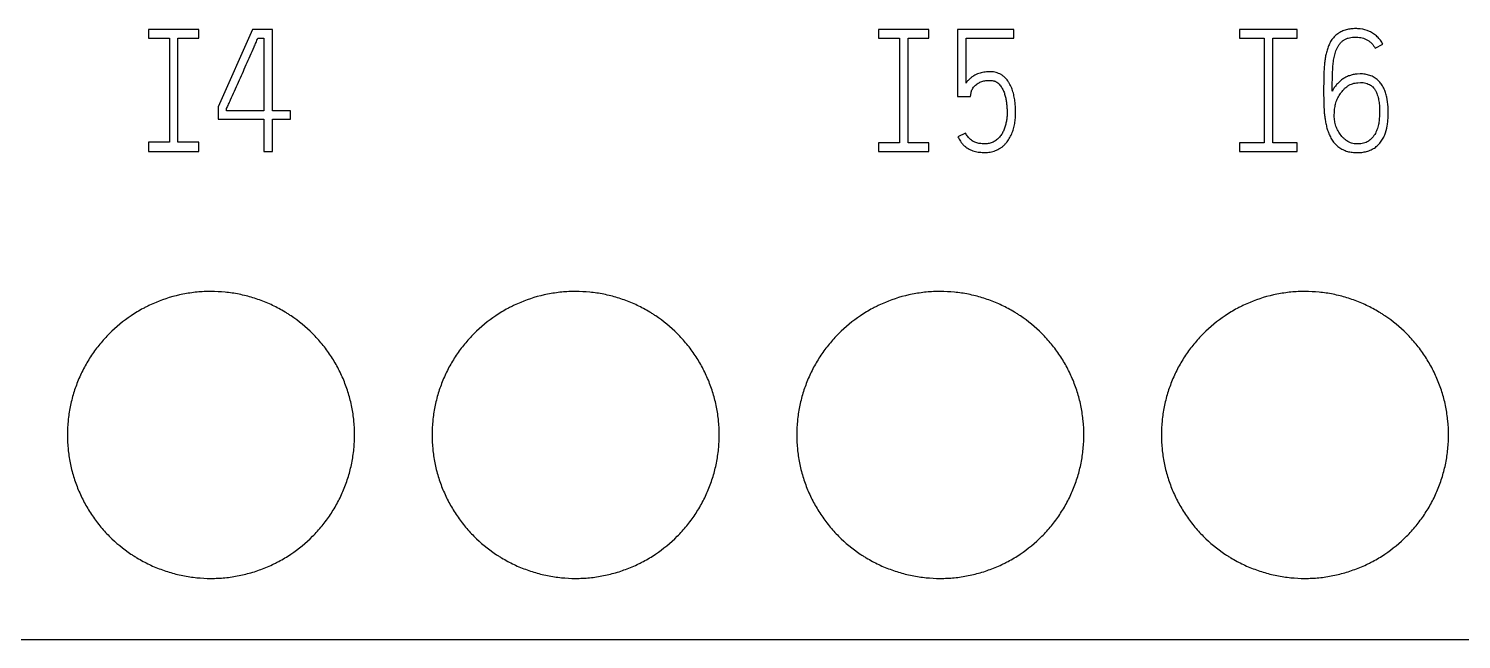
# Model space of a CAD drawing. Extents: x 0 to 420, y 0 to 297.
# Drawn here: x 122.38 to 142.34, y 227.65 to 236.17 of the extents above; entities that cross this region are included whole.
import ezdxf

# ---------------------------------------------------------------- set-up
doc = ezdxf.new("R2010")
doc.units = 0
doc.header["$LTSCALE"] = 23.1
doc.layers.add('10000_FRONT', color=7, linetype='CONTINUOUS')
doc.layers.add('10500_FRONT_LABELING', color=7, linetype='CONTINUOUS')

msp = doc.modelspace()

# ---------------------------------------------------------------- linework, layer by layer
at = {"layer": '10000_FRONT', "color": 7, "linetype": 'CONTINUOUS'}
msp.add_line((89.167, 227.654), (160.667, 227.654), dxfattribs=at)
for points, knots in [([(126.917, 230.504), (126.917, 230.569), (126.913, 230.635), (126.901, 230.764), (126.891, 230.828), (126.866, 230.956), (126.85, 231.019), (126.822, 231.113), (126.812, 231.144), (126.789, 231.206), (126.778, 231.237), (126.74, 231.327), (126.685, 231.445), (126.618, 231.557), (126.564, 231.638), (126.545, 231.665), (126.506, 231.718), (126.486, 231.744), (126.423, 231.82), (126.379, 231.869), (126.241, 232.008), (126.141, 232.091), (126.018, 232.173), (126.004, 232.182), (125.976, 232.2), (125.962, 232.208), (125.92, 232.234), (125.891, 232.25), (125.805, 232.297), (125.746, 232.325), (125.625, 232.375), (125.564, 232.397), (125.47, 232.426), (125.438, 232.435), (125.374, 232.451), (125.342, 232.458), (125.244, 232.478), (125.114, 232.497), (124.984, 232.503), (124.853, 232.504), (124.788, 232.501), (124.689, 232.491), (124.656, 232.487), (124.591, 232.477), (124.429, 232.449), (124.272, 232.402), (124.121, 232.339), (124.091, 232.325), (124.046, 232.304), (124.031, 232.297), (124.002, 232.282), (123.928, 232.244), (123.858, 232.202), (123.696, 232.093), (123.595, 232.01), (123.478, 231.893), (123.455, 231.869), (123.411, 231.821), (123.39, 231.796), (123.328, 231.72), (123.289, 231.668), (123.217, 231.56), (123.183, 231.504), (123.137, 231.417), (123.122, 231.388), (123.094, 231.328), (123.081, 231.298), (123.043, 231.207), (123, 231.085), (122.968, 230.959), (122.949, 230.863), (122.943, 230.831), (122.934, 230.766), (122.93, 230.733), (122.92, 230.635), (122.917, 230.569), (122.917, 230.504)], [0, 0, 0, 0, 0.03125, 0.03125, 0.0625, 0.0625, 0.09375, 0.09375, 0.109375, 0.109375, 0.125, 0.125, 0.15625, 0.1875, 0.1875, 0.203125, 0.203125, 0.21875, 0.21875, 0.25, 0.25, 0.3125, 0.3125, 0.320312, 0.320312, 0.328125, 0.328125, 0.34375, 0.34375, 0.375, 0.375, 0.40625, 0.40625, 0.421875, 0.421875, 0.4375, 0.4375, 0.46875, 0.5, 0.5, 0.53125, 0.53125, 0.546875, 0.546875, 0.5625, 0.625, 0.625, 0.640625, 0.640625, 0.648438, 0.648438, 0.65625, 0.6875, 0.6875, 0.75, 0.75, 0.765625, 0.765625, 0.78125, 0.78125, 0.8125, 0.8125, 0.84375, 0.84375, 0.859375, 0.859375, 0.875, 0.875, 0.90625, 0.9375, 0.9375, 0.953125, 0.953125, 0.96875, 0.96875, 1, 1, 1, 1]), ([(131.997, 230.504), (131.997, 230.569), (131.993, 230.635), (131.981, 230.764), (131.971, 230.828), (131.946, 230.956), (131.93, 231.019), (131.902, 231.113), (131.892, 231.144), (131.869, 231.206), (131.858, 231.237), (131.82, 231.327), (131.765, 231.445), (131.698, 231.557), (131.644, 231.638), (131.625, 231.665), (131.586, 231.718), (131.566, 231.744), (131.503, 231.82), (131.459, 231.869), (131.321, 232.008), (131.221, 232.091), (131.098, 232.173), (131.084, 232.182), (131.056, 232.2), (131.042, 232.208), (131, 232.234), (130.971, 232.25), (130.885, 232.297), (130.826, 232.325), (130.705, 232.375), (130.644, 232.397), (130.55, 232.426), (130.518, 232.435), (130.454, 232.451), (130.422, 232.458), (130.324, 232.478), (130.194, 232.497), (130.064, 232.503), (129.933, 232.504), (129.868, 232.501), (129.769, 232.491), (129.736, 232.487), (129.671, 232.477), (129.509, 232.449), (129.352, 232.402), (129.201, 232.339), (129.171, 232.325), (129.126, 232.304), (129.111, 232.297), (129.082, 232.282), (129.008, 232.244), (128.938, 232.202), (128.776, 232.093), (128.675, 232.01), (128.558, 231.893), (128.535, 231.869), (128.491, 231.821), (128.47, 231.796), (128.408, 231.72), (128.369, 231.668), (128.297, 231.56), (128.263, 231.504), (128.217, 231.417), (128.202, 231.388), (128.174, 231.328), (128.161, 231.298), (128.123, 231.207), (128.08, 231.085), (128.048, 230.959), (128.029, 230.863), (128.023, 230.831), (128.014, 230.766), (128.01, 230.733), (128, 230.635), (127.997, 230.569), (127.997, 230.504)], [0, 0, 0, 0, 0.03125, 0.03125, 0.0625, 0.0625, 0.09375, 0.09375, 0.109375, 0.109375, 0.125, 0.125, 0.15625, 0.1875, 0.1875, 0.203125, 0.203125, 0.21875, 0.21875, 0.25, 0.25, 0.3125, 0.3125, 0.320312, 0.320312, 0.328125, 0.328125, 0.34375, 0.34375, 0.375, 0.375, 0.40625, 0.40625, 0.421875, 0.421875, 0.4375, 0.4375, 0.46875, 0.5, 0.5, 0.53125, 0.53125, 0.546875, 0.546875, 0.5625, 0.625, 0.625, 0.640625, 0.640625, 0.648438, 0.648438, 0.65625, 0.6875, 0.6875, 0.75, 0.75, 0.765625, 0.765625, 0.78125, 0.78125, 0.8125, 0.8125, 0.84375, 0.84375, 0.859375, 0.859375, 0.875, 0.875, 0.90625, 0.9375, 0.9375, 0.953125, 0.953125, 0.96875, 0.96875, 1, 1, 1, 1]), ([(137.077, 230.504), (137.077, 230.569), (137.073, 230.635), (137.061, 230.764), (137.051, 230.828), (137.026, 230.956), (137.01, 231.019), (136.982, 231.113), (136.972, 231.144), (136.949, 231.206), (136.938, 231.237), (136.9, 231.327), (136.845, 231.445), (136.778, 231.557), (136.724, 231.638), (136.705, 231.665), (136.666, 231.718), (136.646, 231.744), (136.583, 231.82), (136.539, 231.869), (136.401, 232.008), (136.301, 232.091), (136.178, 232.173), (136.164, 232.182), (136.136, 232.2), (136.122, 232.208), (136.08, 232.234), (136.051, 232.25), (135.965, 232.297), (135.906, 232.325), (135.785, 232.375), (135.724, 232.397), (135.63, 232.426), (135.598, 232.435), (135.534, 232.451), (135.502, 232.458), (135.404, 232.478), (135.274, 232.497), (135.144, 232.503), (135.013, 232.504), (134.948, 232.501), (134.849, 232.491), (134.816, 232.487), (134.751, 232.477), (134.589, 232.449), (134.432, 232.402), (134.281, 232.339), (134.251, 232.325), (134.206, 232.304), (134.191, 232.297), (134.162, 232.282), (134.088, 232.244), (134.018, 232.202), (133.856, 232.093), (133.755, 232.01), (133.638, 231.893), (133.615, 231.869), (133.571, 231.821), (133.55, 231.796), (133.488, 231.72), (133.449, 231.668), (133.377, 231.56), (133.343, 231.504), (133.297, 231.417), (133.282, 231.388), (133.254, 231.328), (133.241, 231.298), (133.203, 231.207), (133.16, 231.085), (133.128, 230.959), (133.109, 230.863), (133.103, 230.831), (133.094, 230.766), (133.09, 230.733), (133.08, 230.635), (133.077, 230.569), (133.077, 230.504)], [0, 0, 0, 0, 0.03125, 0.03125, 0.0625, 0.0625, 0.09375, 0.09375, 0.109375, 0.109375, 0.125, 0.125, 0.15625, 0.1875, 0.1875, 0.203125, 0.203125, 0.21875, 0.21875, 0.25, 0.25, 0.3125, 0.3125, 0.320312, 0.320312, 0.328125, 0.328125, 0.34375, 0.34375, 0.375, 0.375, 0.40625, 0.40625, 0.421875, 0.421875, 0.4375, 0.4375, 0.46875, 0.5, 0.5, 0.53125, 0.53125, 0.546875, 0.546875, 0.5625, 0.625, 0.625, 0.640625, 0.640625, 0.648438, 0.648438, 0.65625, 0.6875, 0.6875, 0.75, 0.75, 0.765625, 0.765625, 0.78125, 0.78125, 0.8125, 0.8125, 0.84375, 0.84375, 0.859375, 0.859375, 0.875, 0.875, 0.90625, 0.9375, 0.9375, 0.953125, 0.953125, 0.96875, 0.96875, 1, 1, 1, 1]), ([(142.157, 230.504), (142.157, 230.569), (142.153, 230.635), (142.141, 230.764), (142.131, 230.828), (142.106, 230.956), (142.09, 231.019), (142.062, 231.113), (142.052, 231.144), (142.029, 231.206), (142.018, 231.237), (141.98, 231.327), (141.925, 231.445), (141.858, 231.557), (141.804, 231.638), (141.785, 231.665), (141.746, 231.718), (141.726, 231.744), (141.663, 231.82), (141.619, 231.869), (141.481, 232.008), (141.381, 232.091), (141.258, 232.173), (141.244, 232.182), (141.216, 232.2), (141.202, 232.208), (141.16, 232.234), (141.131, 232.25), (141.045, 232.297), (140.986, 232.325), (140.865, 232.375), (140.804, 232.397), (140.71, 232.426), (140.678, 232.435), (140.614, 232.451), (140.582, 232.458), (140.484, 232.478), (140.354, 232.497), (140.224, 232.503), (140.093, 232.504), (140.028, 232.501), (139.929, 232.491), (139.896, 232.487), (139.831, 232.477), (139.669, 232.449), (139.512, 232.402), (139.361, 232.339), (139.331, 232.325), (139.286, 232.304), (139.271, 232.297), (139.242, 232.282), (139.168, 232.244), (139.098, 232.202), (138.936, 232.093), (138.835, 232.01), (138.718, 231.893), (138.695, 231.869), (138.651, 231.821), (138.63, 231.796), (138.568, 231.72), (138.529, 231.668), (138.457, 231.56), (138.423, 231.504), (138.377, 231.417), (138.362, 231.388), (138.334, 231.328), (138.321, 231.298), (138.283, 231.207), (138.24, 231.085), (138.208, 230.959), (138.189, 230.863), (138.183, 230.831), (138.174, 230.766), (138.17, 230.733), (138.16, 230.635), (138.157, 230.569), (138.157, 230.504)], [0, 0, 0, 0, 0.03125, 0.03125, 0.0625, 0.0625, 0.09375, 0.09375, 0.109375, 0.109375, 0.125, 0.125, 0.15625, 0.1875, 0.1875, 0.203125, 0.203125, 0.21875, 0.21875, 0.25, 0.25, 0.3125, 0.3125, 0.320312, 0.320312, 0.328125, 0.328125, 0.34375, 0.34375, 0.375, 0.375, 0.40625, 0.40625, 0.421875, 0.421875, 0.4375, 0.4375, 0.46875, 0.5, 0.5, 0.53125, 0.53125, 0.546875, 0.546875, 0.5625, 0.625, 0.625, 0.640625, 0.640625, 0.648438, 0.648438, 0.65625, 0.6875, 0.6875, 0.75, 0.75, 0.765625, 0.765625, 0.78125, 0.78125, 0.8125, 0.8125, 0.84375, 0.84375, 0.859375, 0.859375, 0.875, 0.875, 0.90625, 0.9375, 0.9375, 0.953125, 0.953125, 0.96875, 0.96875, 1, 1, 1, 1]), ([(122.917, 230.504), (122.917, 230.438), (122.92, 230.372), (122.933, 230.243), (122.942, 230.179), (122.967, 230.051), (122.983, 229.988), (123.011, 229.894), (123.022, 229.863), (123.044, 229.801), (123.056, 229.77), (123.093, 229.68), (123.149, 229.562), (123.215, 229.45), (123.269, 229.369), (123.288, 229.342), (123.327, 229.289), (123.347, 229.263), (123.41, 229.187), (123.454, 229.138), (123.592, 228.999), (123.693, 228.916), (123.815, 228.834), (123.829, 228.825), (123.857, 228.807), (123.871, 228.799), (123.914, 228.773), (123.942, 228.757), (124.029, 228.71), (124.088, 228.682), (124.208, 228.632), (124.27, 228.61), (124.364, 228.581), (124.396, 228.572), (124.459, 228.556), (124.492, 228.549), (124.589, 228.529), (124.719, 228.51), (124.849, 228.504), (124.98, 228.503), (125.046, 228.507), (125.144, 228.516), (125.177, 228.52), (125.242, 228.53), (125.275, 228.536), (125.371, 228.555), (125.435, 228.571), (125.56, 228.609), (125.621, 228.631), (125.712, 228.668), (125.742, 228.682), (125.787, 228.703), (125.802, 228.71), (125.831, 228.725), (125.905, 228.763), (125.975, 228.805), (126.137, 228.914), (126.238, 228.997), (126.355, 229.114), (126.378, 229.138), (126.422, 229.186), (126.443, 229.211), (126.505, 229.287), (126.544, 229.339), (126.616, 229.447), (126.65, 229.503), (126.696, 229.59), (126.711, 229.619), (126.739, 229.679), (126.752, 229.709), (126.79, 229.8), (126.834, 229.922), (126.865, 230.048), (126.884, 230.144), (126.89, 230.176), (126.9, 230.241), (126.904, 230.274), (126.913, 230.372), (126.917, 230.438), (126.917, 230.504)], [0, 0, 0, 0, 0.03125, 0.03125, 0.0625, 0.0625, 0.09375, 0.09375, 0.109375, 0.109375, 0.125, 0.125, 0.15625, 0.1875, 0.1875, 0.203125, 0.203125, 0.21875, 0.21875, 0.25, 0.25, 0.3125, 0.3125, 0.320312, 0.320312, 0.328125, 0.328125, 0.34375, 0.34375, 0.375, 0.375, 0.40625, 0.40625, 0.421875, 0.421875, 0.4375, 0.4375, 0.46875, 0.5, 0.5, 0.53125, 0.53125, 0.546875, 0.546875, 0.5625, 0.5625, 0.59375, 0.59375, 0.625, 0.625, 0.640625, 0.640625, 0.648438, 0.648438, 0.65625, 0.6875, 0.6875, 0.75, 0.75, 0.765625, 0.765625, 0.78125, 0.78125, 0.8125, 0.8125, 0.84375, 0.84375, 0.859375, 0.859375, 0.875, 0.875, 0.90625, 0.9375, 0.9375, 0.953125, 0.953125, 0.96875, 0.96875, 1, 1, 1, 1]), ([(127.997, 230.504), (127.997, 230.438), (128, 230.372), (128.013, 230.243), (128.022, 230.179), (128.047, 230.051), (128.063, 229.988), (128.091, 229.894), (128.102, 229.863), (128.124, 229.801), (128.136, 229.77), (128.173, 229.68), (128.229, 229.562), (128.295, 229.45), (128.349, 229.369), (128.368, 229.342), (128.407, 229.289), (128.427, 229.263), (128.49, 229.187), (128.534, 229.138), (128.672, 228.999), (128.773, 228.916), (128.895, 228.834), (128.909, 228.825), (128.937, 228.807), (128.951, 228.799), (128.994, 228.773), (129.022, 228.757), (129.109, 228.71), (129.168, 228.682), (129.288, 228.632), (129.35, 228.61), (129.444, 228.581), (129.476, 228.572), (129.539, 228.556), (129.572, 228.549), (129.669, 228.529), (129.799, 228.51), (129.929, 228.504), (130.06, 228.503), (130.126, 228.507), (130.224, 228.516), (130.257, 228.52), (130.322, 228.53), (130.355, 228.536), (130.451, 228.555), (130.515, 228.571), (130.64, 228.609), (130.701, 228.631), (130.792, 228.668), (130.822, 228.682), (130.867, 228.703), (130.882, 228.71), (130.911, 228.725), (130.985, 228.763), (131.055, 228.805), (131.217, 228.914), (131.318, 228.997), (131.435, 229.114), (131.458, 229.138), (131.502, 229.186), (131.523, 229.211), (131.585, 229.287), (131.624, 229.339), (131.696, 229.447), (131.73, 229.503), (131.776, 229.59), (131.791, 229.619), (131.819, 229.679), (131.832, 229.709), (131.87, 229.8), (131.914, 229.922), (131.945, 230.048), (131.964, 230.144), (131.97, 230.176), (131.98, 230.241), (131.984, 230.274), (131.993, 230.372), (131.997, 230.438), (131.997, 230.504)], [0, 0, 0, 0, 0.03125, 0.03125, 0.0625, 0.0625, 0.09375, 0.09375, 0.109375, 0.109375, 0.125, 0.125, 0.15625, 0.1875, 0.1875, 0.203125, 0.203125, 0.21875, 0.21875, 0.25, 0.25, 0.3125, 0.3125, 0.320312, 0.320312, 0.328125, 0.328125, 0.34375, 0.34375, 0.375, 0.375, 0.40625, 0.40625, 0.421875, 0.421875, 0.4375, 0.4375, 0.46875, 0.5, 0.5, 0.53125, 0.53125, 0.546875, 0.546875, 0.5625, 0.5625, 0.59375, 0.59375, 0.625, 0.625, 0.640625, 0.640625, 0.648438, 0.648438, 0.65625, 0.6875, 0.6875, 0.75, 0.75, 0.765625, 0.765625, 0.78125, 0.78125, 0.8125, 0.8125, 0.84375, 0.84375, 0.859375, 0.859375, 0.875, 0.875, 0.90625, 0.9375, 0.9375, 0.953125, 0.953125, 0.96875, 0.96875, 1, 1, 1, 1]), ([(133.077, 230.504), (133.077, 230.438), (133.08, 230.372), (133.093, 230.243), (133.102, 230.179), (133.127, 230.051), (133.143, 229.988), (133.171, 229.894), (133.182, 229.863), (133.204, 229.801), (133.216, 229.77), (133.253, 229.68), (133.309, 229.562), (133.375, 229.45), (133.429, 229.369), (133.448, 229.342), (133.487, 229.289), (133.507, 229.263), (133.57, 229.187), (133.614, 229.138), (133.752, 228.999), (133.853, 228.916), (133.975, 228.834), (133.989, 228.825), (134.017, 228.807), (134.031, 228.799), (134.074, 228.773), (134.102, 228.757), (134.189, 228.71), (134.248, 228.682), (134.368, 228.632), (134.43, 228.61), (134.524, 228.581), (134.556, 228.572), (134.619, 228.556), (134.652, 228.549), (134.749, 228.529), (134.879, 228.51), (135.009, 228.504), (135.14, 228.503), (135.206, 228.507), (135.304, 228.516), (135.337, 228.52), (135.402, 228.53), (135.435, 228.536), (135.531, 228.555), (135.595, 228.571), (135.72, 228.609), (135.781, 228.631), (135.872, 228.668), (135.902, 228.682), (135.947, 228.703), (135.962, 228.71), (135.991, 228.725), (136.065, 228.763), (136.135, 228.805), (136.297, 228.914), (136.398, 228.997), (136.515, 229.114), (136.538, 229.138), (136.582, 229.186), (136.603, 229.211), (136.665, 229.287), (136.704, 229.339), (136.776, 229.447), (136.81, 229.503), (136.856, 229.59), (136.871, 229.619), (136.899, 229.679), (136.912, 229.709), (136.95, 229.8), (136.994, 229.922), (137.025, 230.048), (137.044, 230.144), (137.05, 230.176), (137.06, 230.241), (137.064, 230.274), (137.073, 230.372), (137.077, 230.438), (137.077, 230.504)], [0, 0, 0, 0, 0.03125, 0.03125, 0.0625, 0.0625, 0.09375, 0.09375, 0.109375, 0.109375, 0.125, 0.125, 0.15625, 0.1875, 0.1875, 0.203125, 0.203125, 0.21875, 0.21875, 0.25, 0.25, 0.3125, 0.3125, 0.320312, 0.320312, 0.328125, 0.328125, 0.34375, 0.34375, 0.375, 0.375, 0.40625, 0.40625, 0.421875, 0.421875, 0.4375, 0.4375, 0.46875, 0.5, 0.5, 0.53125, 0.53125, 0.546875, 0.546875, 0.5625, 0.5625, 0.59375, 0.59375, 0.625, 0.625, 0.640625, 0.640625, 0.648438, 0.648438, 0.65625, 0.6875, 0.6875, 0.75, 0.75, 0.765625, 0.765625, 0.78125, 0.78125, 0.8125, 0.8125, 0.84375, 0.84375, 0.859375, 0.859375, 0.875, 0.875, 0.90625, 0.9375, 0.9375, 0.953125, 0.953125, 0.96875, 0.96875, 1, 1, 1, 1]), ([(138.157, 230.504), (138.157, 230.438), (138.16, 230.372), (138.173, 230.243), (138.182, 230.179), (138.207, 230.051), (138.223, 229.988), (138.251, 229.894), (138.262, 229.863), (138.284, 229.801), (138.296, 229.77), (138.333, 229.68), (138.389, 229.562), (138.455, 229.45), (138.509, 229.369), (138.528, 229.342), (138.567, 229.289), (138.587, 229.263), (138.65, 229.187), (138.694, 229.138), (138.832, 228.999), (138.933, 228.916), (139.055, 228.834), (139.069, 228.825), (139.097, 228.807), (139.111, 228.799), (139.154, 228.773), (139.182, 228.757), (139.269, 228.71), (139.328, 228.682), (139.448, 228.632), (139.51, 228.61), (139.604, 228.581), (139.636, 228.572), (139.699, 228.556), (139.732, 228.549), (139.829, 228.529), (139.959, 228.51), (140.089, 228.504), (140.22, 228.503), (140.286, 228.507), (140.384, 228.516), (140.417, 228.52), (140.482, 228.53), (140.515, 228.536), (140.611, 228.555), (140.675, 228.571), (140.8, 228.609), (140.861, 228.631), (140.952, 228.668), (140.982, 228.682), (141.027, 228.703), (141.042, 228.71), (141.071, 228.725), (141.145, 228.763), (141.215, 228.805), (141.377, 228.914), (141.478, 228.997), (141.595, 229.114), (141.618, 229.138), (141.662, 229.186), (141.683, 229.211), (141.745, 229.287), (141.784, 229.339), (141.856, 229.447), (141.89, 229.503), (141.936, 229.59), (141.951, 229.619), (141.979, 229.679), (141.992, 229.709), (142.03, 229.8), (142.074, 229.922), (142.105, 230.048), (142.124, 230.144), (142.13, 230.176), (142.14, 230.241), (142.144, 230.274), (142.153, 230.372), (142.157, 230.438), (142.157, 230.504)], [0, 0, 0, 0, 0.03125, 0.03125, 0.0625, 0.0625, 0.09375, 0.09375, 0.109375, 0.109375, 0.125, 0.125, 0.15625, 0.1875, 0.1875, 0.203125, 0.203125, 0.21875, 0.21875, 0.25, 0.25, 0.3125, 0.3125, 0.320312, 0.320312, 0.328125, 0.328125, 0.34375, 0.34375, 0.375, 0.375, 0.40625, 0.40625, 0.421875, 0.421875, 0.4375, 0.4375, 0.46875, 0.5, 0.5, 0.53125, 0.53125, 0.546875, 0.546875, 0.5625, 0.5625, 0.59375, 0.59375, 0.625, 0.625, 0.640625, 0.640625, 0.648438, 0.648438, 0.65625, 0.6875, 0.6875, 0.75, 0.75, 0.765625, 0.765625, 0.78125, 0.78125, 0.8125, 0.8125, 0.84375, 0.84375, 0.859375, 0.859375, 0.875, 0.875, 0.90625, 0.9375, 0.9375, 0.953125, 0.953125, 0.96875, 0.96875, 1, 1, 1, 1])]:
    msp.add_open_spline(points, degree=3, knots=knots, dxfattribs=at)
at = {"layer": '10500_FRONT_LABELING', "color": 7, "linetype": 'CONTINUOUS'}
for p, q in [((124.047, 236.154), (124.047, 236.034)), ((124.747, 236.154), (124.047, 236.154)), ((124.747, 236.034), (124.747, 236.154)), ((125.493, 236.154), (125.017, 235.078)), ((125.773, 236.154), (125.493, 236.154)), ((125.773, 235.022), (125.773, 236.154)), ((134.217, 236.154), (134.217, 236.034)), ((134.917, 236.154), (134.217, 236.154)), ((134.917, 236.034), (134.917, 236.154)), ((135.317, 236.154), (135.317, 235.22)), ((136.102, 236.154), (135.317, 236.154)), ((136.102, 236.036), (136.102, 236.154)), ((139.247, 236.154), (139.247, 236.034)), ((140.047, 236.154), (139.247, 236.154)), ((140.047, 236.034), (140.047, 236.154)), ((124.047, 236.034), (124.337, 236.034)), ((124.337, 236.034), (124.337, 234.584)), ((124.457, 234.584), (124.457, 236.034)), ((124.457, 236.034), (124.747, 236.034)), ((125.571, 236.036), (125.653, 236.036)), ((125.653, 236.036), (125.653, 235.022)), ((134.217, 236.034), (134.507, 236.034)), ((134.507, 236.034), (134.507, 234.574)), ((134.627, 234.574), (134.627, 236.034)), ((134.627, 236.034), (134.917, 236.034)), ((135.435, 235.408), (135.435, 236.036)), ((135.435, 236.036), (136.102, 236.036)), ((139.247, 236.034), (139.587, 236.034)), ((139.587, 236.034), (139.587, 234.574)), ((139.707, 234.574), (139.707, 236.034)), ((139.707, 236.034), (140.047, 236.034)), ((141.133, 235.894), (141.242, 235.951)), ((140.926, 235.536), (140.883, 235.533)), ((140.893, 235.413), (140.931, 235.416)), ((135.317, 235.22), (135.496, 235.22)), ((135.496, 235.22), (135.505, 235.272)), ((125.017, 235.078), (125.017, 234.904)), ((125.135, 235.022), (125.135, 235.052)), ((125.653, 235.022), (125.135, 235.022)), ((126.023, 235.022), (125.773, 235.022)), ((126.023, 234.904), (126.023, 235.022)), ((125.017, 234.904), (125.653, 234.904)), ((125.653, 234.904), (125.653, 234.454)), ((125.773, 234.454), (125.773, 234.904)), ((125.773, 234.904), (126.023, 234.904)), ((124.047, 234.584), (124.047, 234.454)), ((124.337, 234.584), (124.047, 234.584)), ((124.747, 234.584), (124.457, 234.584)), ((124.747, 234.454), (124.747, 234.584)), ((134.217, 234.574), (134.217, 234.454)), ((134.507, 234.574), (134.217, 234.574)), ((134.917, 234.574), (134.627, 234.574)), ((134.917, 234.454), (134.917, 234.574)), ((135.43, 234.711), (135.321, 234.661)), ((139.247, 234.574), (139.247, 234.454)), ((139.587, 234.574), (139.247, 234.574)), ((140.047, 234.574), (139.707, 234.574)), ((140.047, 234.454), (140.047, 234.574)), ((124.047, 234.454), (124.747, 234.454)), ((125.653, 234.454), (125.773, 234.454)), ((134.217, 234.454), (134.917, 234.454)), ((139.247, 234.454), (140.047, 234.454))]:
    msp.add_line(p, q, dxfattribs=at)
for points, knots in [([(141.242, 235.951), (141.232, 235.97), (141.22, 235.989), (141.194, 236.024), (141.18, 236.04), (141.147, 236.071), (141.13, 236.085), (141.094, 236.109), (141.075, 236.119), (141.014, 236.147), (140.972, 236.158), (140.906, 236.167), (140.884, 236.168), (140.84, 236.168), (140.818, 236.167), (140.785, 236.163), (140.775, 236.161), (140.753, 236.158), (140.742, 236.155), (140.71, 236.147), (140.689, 236.139), (140.659, 236.125), (140.65, 236.12), (140.631, 236.109), (140.621, 236.103), (140.595, 236.083), (140.578, 236.069), (140.556, 236.045), (140.549, 236.036), (140.535, 236.019), (140.529, 236.01), (140.511, 235.982), (140.501, 235.963), (140.487, 235.933), (140.483, 235.923), (140.476, 235.902), (140.472, 235.892), (140.462, 235.861), (140.456, 235.839), (140.447, 235.797), (140.443, 235.776), (140.436, 235.733), (140.433, 235.712), (140.428, 235.669), (140.426, 235.647), (140.423, 235.604), (140.422, 235.582), (140.42, 235.539), (140.419, 235.517), (140.418, 235.473), (140.418, 235.452), (140.417, 235.386), (140.417, 235.343), (140.417, 235.256), (140.417, 235.213), (140.419, 235.126), (140.42, 235.082), (140.424, 235.018), (140.426, 234.996), (140.43, 234.953), (140.433, 234.931), (140.44, 234.889), (140.443, 234.867), (140.452, 234.824), (140.457, 234.803), (140.469, 234.761), (140.476, 234.739), (140.488, 234.708), (140.492, 234.697), (140.501, 234.677), (140.506, 234.667), (140.521, 234.637), (140.533, 234.618), (140.553, 234.59), (140.56, 234.581), (140.574, 234.564), (140.582, 234.556), (140.606, 234.533), (140.623, 234.519), (140.651, 234.5), (140.661, 234.494), (140.681, 234.483), (140.691, 234.478), (140.722, 234.464), (140.743, 234.457), (140.776, 234.45), (140.787, 234.447), (140.81, 234.444), (140.843, 234.44), (140.877, 234.439), (140.91, 234.44), (140.922, 234.44), (140.944, 234.442), (140.955, 234.444), (140.989, 234.449), (141.011, 234.454), (141.043, 234.464), (141.054, 234.468), (141.074, 234.476), (141.085, 234.481), (141.115, 234.497), (141.133, 234.509), (141.159, 234.53), (141.168, 234.538), (141.184, 234.553), (141.192, 234.562), (141.214, 234.587), (141.227, 234.606), (141.249, 234.644), (141.259, 234.665), (141.284, 234.727), (141.295, 234.77), (141.306, 234.836), (141.309, 234.858), (141.314, 234.903), (141.315, 234.925), (141.317, 234.969), (141.317, 234.991), (141.317, 235.035), (141.316, 235.057), (141.312, 235.123), (141.307, 235.167), (141.293, 235.233), (141.287, 235.255), (141.273, 235.297), (141.264, 235.318), (141.249, 235.348), (141.244, 235.358), (141.232, 235.378), (141.226, 235.387), (141.206, 235.414), (141.192, 235.431), (141.167, 235.454), (141.158, 235.462), (141.14, 235.476), (141.131, 235.482), (141.102, 235.499), (141.081, 235.508), (141.049, 235.519), (141.038, 235.522), (141.016, 235.528), (141.005, 235.53), (140.983, 235.533), (140.972, 235.535), (140.949, 235.536), (140.937, 235.536), (140.926, 235.536)], [0, 0, 0, 0, 0.015625, 0.015625, 0.03125, 0.03125, 0.046875, 0.046875, 0.0625, 0.0625, 0.09375, 0.09375, 0.109375, 0.109375, 0.125, 0.125, 0.132812, 0.132812, 0.140625, 0.140625, 0.15625, 0.15625, 0.164062, 0.164062, 0.171875, 0.171875, 0.1875, 0.1875, 0.195312, 0.195312, 0.203125, 0.203125, 0.21875, 0.21875, 0.226562, 0.226562, 0.234375, 0.234375, 0.25, 0.25, 0.265625, 0.265625, 0.28125, 0.28125, 0.296875, 0.296875, 0.3125, 0.3125, 0.328125, 0.328125, 0.34375, 0.34375, 0.375, 0.375, 0.40625, 0.40625, 0.4375, 0.4375, 0.453125, 0.453125, 0.46875, 0.46875, 0.484375, 0.484375, 0.5, 0.5, 0.515625, 0.515625, 0.523438, 0.523438, 0.53125, 0.53125, 0.546875, 0.546875, 0.554688, 0.554688, 0.5625, 0.5625, 0.578125, 0.578125, 0.585938, 0.585938, 0.59375, 0.59375, 0.609375, 0.609375, 0.617188, 0.617188, 0.625, 0.640625, 0.640625, 0.648438, 0.648438, 0.65625, 0.65625, 0.671875, 0.671875, 0.679688, 0.679688, 0.6875, 0.6875, 0.703125, 0.703125, 0.710938, 0.710938, 0.71875, 0.71875, 0.734375, 0.734375, 0.75, 0.75, 0.78125, 0.78125, 0.796875, 0.796875, 0.8125, 0.8125, 0.828125, 0.828125, 0.84375, 0.84375, 0.875, 0.875, 0.890625, 0.890625, 0.90625, 0.90625, 0.914062, 0.914062, 0.921875, 0.921875, 0.9375, 0.9375, 0.945312, 0.945312, 0.953125, 0.953125, 0.96875, 0.96875, 0.976562, 0.976562, 0.984375, 0.984375, 0.992188, 0.992188, 1, 1, 1, 1]), ([(125.135, 235.052), (125.139, 235.063), (125.144, 235.073), (125.153, 235.093), (125.158, 235.103), (125.171, 235.134), (125.181, 235.155), (125.208, 235.216), (125.226, 235.257), (125.263, 235.339), (125.281, 235.38), (125.317, 235.462), (125.336, 235.503), (125.372, 235.584), (125.39, 235.625), (125.427, 235.707), (125.445, 235.748), (125.481, 235.83), (125.499, 235.871), (125.526, 235.933), (125.535, 235.954), (125.553, 235.995), (125.562, 236.015), (125.571, 236.036)], [0, 0, 0, 0, 0.03125, 0.03125, 0.0625, 0.0625, 0.125, 0.125, 0.25, 0.25, 0.375, 0.375, 0.5, 0.5, 0.625, 0.625, 0.75, 0.75, 0.875, 0.875, 0.9375, 0.9375, 1, 1, 1, 1]), ([(140.537, 235.298), (140.537, 235.35), (140.537, 235.402), (140.539, 235.48), (140.54, 235.506), (140.542, 235.558), (140.543, 235.584), (140.546, 235.636), (140.548, 235.662), (140.554, 235.713), (140.558, 235.739), (140.568, 235.79), (140.575, 235.815), (140.586, 235.852), (140.591, 235.865), (140.601, 235.889), (140.606, 235.901), (140.619, 235.924), (140.626, 235.935), (140.641, 235.956), (140.649, 235.966), (140.668, 235.986), (140.678, 235.994), (140.699, 236.01), (140.71, 236.016), (140.728, 236.025), (140.734, 236.028), (140.746, 236.032), (140.753, 236.034), (140.772, 236.04), (140.784, 236.043), (140.81, 236.047), (140.824, 236.048), (140.85, 236.05), (140.863, 236.05), (140.902, 236.049), (140.928, 236.045), (140.967, 236.035), (140.98, 236.031), (141.004, 236.021), (141.016, 236.015), (141.039, 236.002), (141.05, 235.994), (141.07, 235.978), (141.08, 235.969), (141.098, 235.95), (141.106, 235.939), (141.121, 235.918), (141.128, 235.906), (141.133, 235.894)], [0, 0, 0, 0, 0.125, 0.125, 0.1875, 0.1875, 0.25, 0.25, 0.3125, 0.3125, 0.375, 0.375, 0.4375, 0.4375, 0.46875, 0.46875, 0.5, 0.5, 0.53125, 0.53125, 0.5625, 0.5625, 0.59375, 0.59375, 0.625, 0.625, 0.640625, 0.640625, 0.65625, 0.65625, 0.6875, 0.6875, 0.71875, 0.71875, 0.75, 0.75, 0.8125, 0.8125, 0.84375, 0.84375, 0.875, 0.875, 0.90625, 0.90625, 0.9375, 0.9375, 0.96875, 0.96875, 1, 1, 1, 1]), ([(135.321, 234.661), (135.332, 234.639), (135.343, 234.617), (135.364, 234.587), (135.371, 234.577), (135.387, 234.558), (135.395, 234.549), (135.413, 234.532), (135.423, 234.524), (135.443, 234.51), (135.453, 234.503), (135.474, 234.49), (135.485, 234.484), (135.507, 234.474), (135.519, 234.469), (135.543, 234.461), (135.555, 234.458), (135.579, 234.452), (135.591, 234.449), (135.615, 234.446), (135.628, 234.445), (135.653, 234.443), (135.665, 234.443), (135.69, 234.442), (135.703, 234.442), (135.728, 234.442), (135.74, 234.443), (135.765, 234.446), (135.777, 234.448), (135.802, 234.453), (135.814, 234.457), (135.85, 234.468), (135.873, 234.478), (135.905, 234.497), (135.916, 234.504), (135.936, 234.518), (135.946, 234.526), (135.965, 234.543), (135.974, 234.551), (135.991, 234.57), (135.999, 234.579), (136.022, 234.609), (136.035, 234.63), (136.059, 234.673), (136.069, 234.696), (136.088, 234.743), (136.095, 234.766), (136.108, 234.814), (136.113, 234.838), (136.12, 234.887), (136.122, 234.912), (136.125, 234.961), (136.126, 234.986), (136.125, 235.036), (136.123, 235.085), (136.119, 235.134), (136.112, 235.183), (136.108, 235.208), (136.098, 235.257), (136.091, 235.281), (136.076, 235.328), (136.067, 235.351), (136.05, 235.385), (136.044, 235.396), (136.032, 235.418), (136.025, 235.428), (136.003, 235.459), (135.987, 235.477), (135.964, 235.498), (135.959, 235.502), (135.949, 235.51), (135.944, 235.514), (135.928, 235.524), (135.917, 235.531), (135.895, 235.542), (135.883, 235.547), (135.859, 235.555), (135.847, 235.558), (135.822, 235.563), (135.81, 235.564), (135.785, 235.566), (135.772, 235.567), (135.747, 235.566), (135.734, 235.566), (135.71, 235.564), (135.697, 235.562), (135.672, 235.558), (135.66, 235.556), (135.636, 235.55), (135.624, 235.546), (135.6, 235.538), (135.588, 235.533), (135.565, 235.523), (135.554, 235.517), (135.533, 235.504), (135.522, 235.497), (135.502, 235.482), (135.493, 235.473), (135.475, 235.456), (135.466, 235.447), (135.449, 235.429), (135.442, 235.419), (135.435, 235.408)], [0, 0, 0, 0, 0.03125, 0.03125, 0.046875, 0.046875, 0.0625, 0.0625, 0.078125, 0.078125, 0.09375, 0.09375, 0.109375, 0.109375, 0.125, 0.125, 0.140625, 0.140625, 0.15625, 0.15625, 0.171875, 0.171875, 0.1875, 0.1875, 0.203125, 0.203125, 0.21875, 0.21875, 0.234375, 0.234375, 0.25, 0.25, 0.28125, 0.28125, 0.296875, 0.296875, 0.3125, 0.3125, 0.328125, 0.328125, 0.34375, 0.34375, 0.375, 0.375, 0.40625, 0.40625, 0.4375, 0.4375, 0.46875, 0.46875, 0.5, 0.5, 0.53125, 0.53125, 0.5625, 0.59375, 0.59375, 0.625, 0.625, 0.65625, 0.65625, 0.6875, 0.6875, 0.703125, 0.703125, 0.71875, 0.71875, 0.75, 0.75, 0.757812, 0.757812, 0.765625, 0.765625, 0.78125, 0.78125, 0.796875, 0.796875, 0.8125, 0.8125, 0.828125, 0.828125, 0.84375, 0.84375, 0.859375, 0.859375, 0.875, 0.875, 0.890625, 0.890625, 0.90625, 0.90625, 0.921875, 0.921875, 0.9375, 0.9375, 0.953125, 0.953125, 0.96875, 0.96875, 0.984375, 0.984375, 1, 1, 1, 1]), ([(140.883, 235.533), (140.865, 235.532), (140.847, 235.53), (140.811, 235.523), (140.793, 235.518), (140.767, 235.509), (140.759, 235.506), (140.742, 235.499), (140.733, 235.495), (140.709, 235.482), (140.694, 235.473), (140.671, 235.457), (140.664, 235.451), (140.65, 235.439), (140.643, 235.433), (140.623, 235.414), (140.611, 235.401), (140.592, 235.381), (140.586, 235.374), (140.575, 235.36), (140.569, 235.353), (140.554, 235.33), (140.545, 235.314), (140.537, 235.298)], [0, 0, 0, 0, 0.125, 0.125, 0.25, 0.25, 0.3125, 0.3125, 0.375, 0.375, 0.5, 0.5, 0.5625, 0.5625, 0.625, 0.625, 0.75, 0.75, 0.8125, 0.8125, 0.875, 0.875, 1, 1, 1, 1]), ([(135.505, 235.272), (135.506, 235.277), (135.507, 235.281), (135.51, 235.291), (135.511, 235.295), (135.516, 235.309), (135.519, 235.318), (135.529, 235.334), (135.534, 235.342), (135.546, 235.357), (135.552, 235.365), (135.565, 235.378), (135.573, 235.385), (135.588, 235.396), (135.596, 235.401), (135.621, 235.416), (135.638, 235.425), (135.665, 235.434), (135.675, 235.436), (135.693, 235.44), (135.703, 235.442), (135.731, 235.445), (135.75, 235.447), (135.779, 235.446), (135.789, 235.445), (135.808, 235.443), (135.817, 235.441), (135.831, 235.437), (135.836, 235.435), (135.845, 235.432), (135.849, 235.43), (135.862, 235.423), (135.87, 235.418), (135.885, 235.406), (135.892, 235.399), (135.905, 235.385), (135.911, 235.378), (135.922, 235.362), (135.928, 235.355), (135.938, 235.338), (135.942, 235.33), (135.955, 235.304), (135.963, 235.287), (135.975, 235.251), (135.98, 235.233), (135.989, 235.196), (135.993, 235.177), (135.998, 235.14), (136, 235.121), (136.004, 235.083), (136.005, 235.064), (136.007, 235.027), (136.008, 235.008), (136.007, 234.97), (136.007, 234.951), (136.003, 234.914), (136.001, 234.895), (135.994, 234.857), (135.99, 234.839), (135.98, 234.802), (135.974, 234.784), (135.964, 234.757), (135.96, 234.748), (135.952, 234.731), (135.948, 234.723), (135.934, 234.698), (135.924, 234.682), (135.906, 234.659), (135.9, 234.652), (135.886, 234.638), (135.879, 234.631), (135.865, 234.619), (135.858, 234.613), (135.842, 234.602), (135.834, 234.597), (135.808, 234.583), (135.791, 234.576), (135.763, 234.568), (135.754, 234.566), (135.735, 234.564), (135.725, 234.563), (135.706, 234.562), (135.696, 234.562), (135.677, 234.562), (135.668, 234.563), (135.648, 234.564), (135.639, 234.565), (135.62, 234.567), (135.61, 234.569), (135.582, 234.575), (135.564, 234.581), (135.538, 234.594), (135.53, 234.598), (135.514, 234.609), (135.506, 234.614), (135.491, 234.626), (135.484, 234.632), (135.471, 234.646), (135.464, 234.654), (135.447, 234.677), (135.438, 234.693), (135.43, 234.711)], [0, 0, 0, 0, 0.007812, 0.007812, 0.015625, 0.015625, 0.03125, 0.03125, 0.046875, 0.046875, 0.0625, 0.0625, 0.078125, 0.078125, 0.09375, 0.09375, 0.125, 0.125, 0.140625, 0.140625, 0.15625, 0.15625, 0.1875, 0.1875, 0.203125, 0.203125, 0.21875, 0.21875, 0.226562, 0.226562, 0.234375, 0.234375, 0.25, 0.25, 0.265625, 0.265625, 0.28125, 0.28125, 0.296875, 0.296875, 0.3125, 0.3125, 0.34375, 0.34375, 0.375, 0.375, 0.40625, 0.40625, 0.4375, 0.4375, 0.46875, 0.46875, 0.5, 0.5, 0.53125, 0.53125, 0.5625, 0.5625, 0.59375, 0.59375, 0.625, 0.625, 0.640625, 0.640625, 0.65625, 0.65625, 0.6875, 0.6875, 0.703125, 0.703125, 0.71875, 0.71875, 0.734375, 0.734375, 0.75, 0.75, 0.78125, 0.78125, 0.796875, 0.796875, 0.8125, 0.8125, 0.828125, 0.828125, 0.84375, 0.84375, 0.859375, 0.859375, 0.875, 0.875, 0.90625, 0.90625, 0.921875, 0.921875, 0.9375, 0.9375, 0.953125, 0.953125, 0.96875, 0.96875, 1, 1, 1, 1]), ([(140.931, 235.416), (140.943, 235.416), (140.955, 235.416), (140.98, 235.413), (140.992, 235.41), (141.016, 235.404), (141.028, 235.4), (141.05, 235.391), (141.061, 235.385), (141.076, 235.375), (141.081, 235.371), (141.091, 235.363), (141.096, 235.359), (141.109, 235.346), (141.117, 235.337), (141.127, 235.322), (141.131, 235.317), (141.137, 235.306), (141.14, 235.301), (141.149, 235.284), (141.154, 235.273), (141.163, 235.251), (141.167, 235.239), (141.174, 235.216), (141.177, 235.204), (141.185, 235.168), (141.188, 235.144), (141.194, 235.095), (141.196, 235.071), (141.197, 235.035), (141.197, 235.023), (141.197, 234.998), (141.197, 234.986), (141.196, 234.961), (141.195, 234.949), (141.193, 234.925), (141.192, 234.913), (141.189, 234.877), (141.185, 234.853), (141.178, 234.817), (141.175, 234.805), (141.168, 234.781), (141.164, 234.77), (141.151, 234.735), (141.141, 234.713), (141.122, 234.681), (141.115, 234.671), (141.099, 234.652), (141.091, 234.643), (141.074, 234.625), (141.065, 234.617), (141.045, 234.602), (141.035, 234.595), (141.013, 234.583), (141.002, 234.578), (140.978, 234.571), (140.966, 234.568), (140.929, 234.561), (140.905, 234.559), (140.874, 234.56), (140.867, 234.56), (140.855, 234.561), (140.849, 234.562), (140.83, 234.565), (140.818, 234.568), (140.795, 234.575), (140.783, 234.58), (140.761, 234.592), (140.751, 234.598), (140.73, 234.612), (140.72, 234.619), (140.701, 234.635), (140.692, 234.643), (140.666, 234.67), (140.651, 234.689), (140.623, 234.73), (140.611, 234.752), (140.592, 234.797), (140.584, 234.82), (140.575, 234.856), (140.573, 234.868), (140.569, 234.892), (140.567, 234.905), (140.565, 234.941), (140.565, 234.965), (140.567, 235.002), (140.567, 235.014), (140.569, 235.038), (140.571, 235.05), (140.576, 235.087), (140.581, 235.111), (140.594, 235.157), (140.603, 235.18), (140.62, 235.213), (140.625, 235.224), (140.638, 235.244), (140.645, 235.254), (140.659, 235.274), (140.667, 235.284), (140.682, 235.303), (140.69, 235.312), (140.707, 235.33), (140.716, 235.339), (140.734, 235.355), (140.744, 235.362), (140.759, 235.372), (140.765, 235.375), (140.775, 235.381), (140.781, 235.384), (140.797, 235.392), (140.809, 235.396), (140.832, 235.404), (140.844, 235.407), (140.868, 235.411), (140.881, 235.412), (140.893, 235.413)], [0, 0, 0, 0, 0.015625, 0.015625, 0.03125, 0.03125, 0.046875, 0.046875, 0.0625, 0.0625, 0.070312, 0.070312, 0.078125, 0.078125, 0.09375, 0.09375, 0.101562, 0.101562, 0.109375, 0.109375, 0.125, 0.125, 0.140625, 0.140625, 0.15625, 0.15625, 0.1875, 0.1875, 0.21875, 0.21875, 0.234375, 0.234375, 0.25, 0.25, 0.265625, 0.265625, 0.28125, 0.28125, 0.3125, 0.3125, 0.328125, 0.328125, 0.34375, 0.34375, 0.375, 0.375, 0.390625, 0.390625, 0.40625, 0.40625, 0.421875, 0.421875, 0.4375, 0.4375, 0.453125, 0.453125, 0.46875, 0.46875, 0.5, 0.5, 0.507812, 0.507812, 0.515625, 0.515625, 0.53125, 0.53125, 0.546875, 0.546875, 0.5625, 0.5625, 0.578125, 0.578125, 0.59375, 0.59375, 0.625, 0.625, 0.65625, 0.65625, 0.6875, 0.6875, 0.703125, 0.703125, 0.71875, 0.71875, 0.75, 0.75, 0.765625, 0.765625, 0.78125, 0.78125, 0.8125, 0.8125, 0.84375, 0.84375, 0.859375, 0.859375, 0.875, 0.875, 0.890625, 0.890625, 0.90625, 0.90625, 0.921875, 0.921875, 0.9375, 0.9375, 0.945312, 0.945312, 0.953125, 0.953125, 0.96875, 0.96875, 0.984375, 0.984375, 1, 1, 1, 1])]:
    msp.add_open_spline(points, degree=3, knots=knots, dxfattribs=at)

doc.saveas('drawing.dxf')
